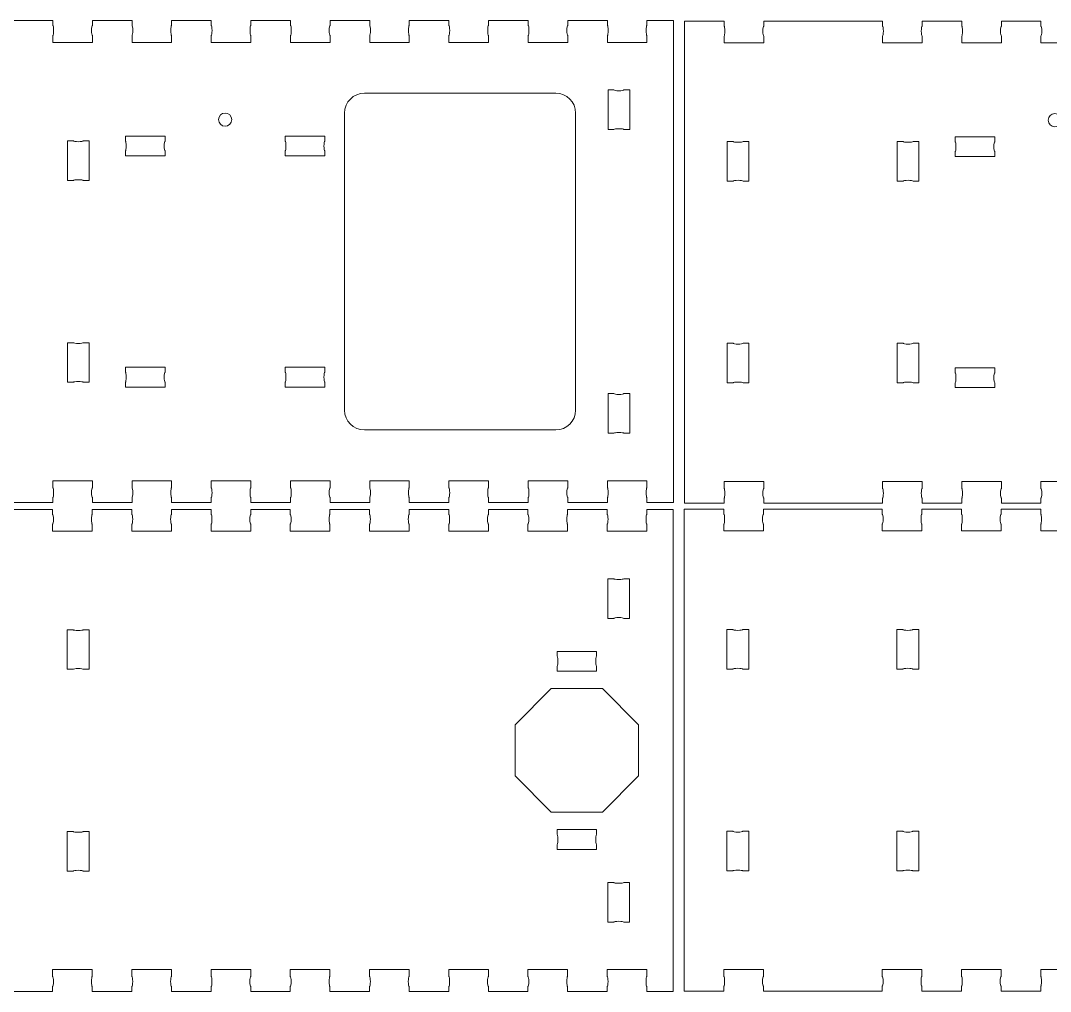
# Model space of a CAD drawing. Header units: millimetres. Extents: x 6 to 617, y 2 to 305.
# Drawn here: x 156.8 to 312.8, y 155.2 to 302.2 of the extents above; entities that cross this region are included whole.
import ezdxf

# ---------------------------------------------------------------- set-up
doc = ezdxf.new("R2010")
doc.units = ezdxf.units.MM
doc.header["$LTSCALE"] = 12.7
doc.linetypes.add('HIDDEN', pattern=[0.15, 0.1, -0.05])
doc.layers.add('Hidden', color=7, linetype='HIDDEN', lineweight=15)
doc.layers.add('Visible', color=1, linetype='Continuous', lineweight=13)

msp = doc.modelspace()

# ---------------------------------------------------------------- linework, layer by layer
at = {"layer": 'Hidden', "color": 5, "linetype": 'Continuous', "lineweight": 15}
for centre in [(187.79, 287.18), (313.47, 287.09)]:
    msp.add_circle(centre, 1, dxfattribs=at)
at = {"layer": 'Visible'}
for p, q in [((143.69, 302.18), (161.69, 302.18)), ((161.69, 301.43), (161.69, 302.18)), ((167.69, 301.43), (167.69, 302.18)), ((167.69, 302.18), (173.69, 302.18)), ((173.69, 301.43), (173.69, 302.18)), ((179.69, 301.43), (179.69, 302.18)), ((179.69, 302.18), (185.69, 302.18)), ((185.69, 301.43), (185.69, 302.18)), ((191.69, 301.43), (191.69, 302.18)), ((191.69, 302.18), (197.69, 302.18)), ((197.69, 301.43), (197.69, 302.18)), ((203.69, 301.43), (203.69, 302.18)), ((203.69, 302.18), (209.69, 302.18)), ((209.69, 301.43), (209.69, 302.18)), ((215.69, 301.43), (215.69, 302.18)), ((215.69, 302.18), (221.69, 302.18)), ((221.69, 301.43), (221.69, 302.18)), ((227.69, 301.43), (227.69, 302.18)), ((227.69, 302.18), (233.69, 302.18)), ((233.69, 301.43), (233.69, 302.18)), ((239.69, 301.43), (239.69, 302.18)), ((239.69, 302.18), (245.69, 302.18)), ((245.69, 301.43), (245.69, 302.18)), ((251.69, 301.43), (251.69, 302.18)), ((251.69, 302.18), (255.69, 302.18)), ((255.69, 229.18), (255.69, 302.18)), ((257.37, 302.09), (257.37, 229.09)), ((257.37, 302.09), (263.37, 302.09)), ((263.37, 301.34), (263.37, 302.09)), ((269.37, 301.34), (269.37, 302.09)), ((269.37, 302.09), (287.37, 302.09)), ((287.37, 301.34), (287.37, 302.09)), ((293.37, 301.34), (293.37, 302.09)), ((293.37, 302.09), (299.37, 302.09)), ((299.37, 301.34), (299.37, 302.09)), ((305.37, 301.34), (305.37, 302.09)), ((305.37, 302.09), (311.37, 302.09)), ((311.37, 301.34), (311.37, 302.09)), ((161.69, 298.88), (161.69, 299.93)), ((167.69, 298.88), (167.69, 299.93)), ((173.69, 298.88), (173.69, 299.93)), ((179.69, 298.88), (179.69, 299.93)), ((185.69, 298.88), (185.69, 299.93)), ((191.69, 298.88), (191.69, 299.93)), ((197.69, 298.88), (197.69, 299.93)), ((203.69, 298.88), (203.69, 299.93)), ((209.69, 298.88), (209.69, 299.93)), ((215.69, 298.88), (215.69, 299.93)), ((221.69, 298.88), (221.69, 299.93)), ((227.69, 298.88), (227.69, 299.93)), ((233.69, 298.88), (233.69, 299.93)), ((239.69, 298.88), (239.69, 299.93)), ((245.69, 298.88), (245.69, 299.93)), ((251.69, 298.88), (251.69, 299.93)), ((263.37, 298.79), (263.37, 299.84)), ((269.37, 298.79), (269.37, 299.84)), ((287.37, 298.79), (287.37, 299.84)), ((293.37, 298.79), (293.37, 299.84)), ((299.37, 298.79), (299.37, 299.84)), ((305.37, 298.79), (305.37, 299.84)), ((311.37, 298.79), (311.37, 299.84)), ((167.69, 298.88), (161.69, 298.88)), ((179.69, 298.88), (173.69, 298.88)), ((191.69, 298.88), (185.69, 298.88)), ((203.69, 298.88), (197.69, 298.88)), ((215.69, 298.88), (209.69, 298.88)), ((227.69, 298.88), (221.69, 298.88)), ((239.69, 298.88), (233.69, 298.88)), ((251.69, 298.88), (245.69, 298.88)), ((269.37, 298.79), (263.37, 298.79)), ((293.37, 298.79), (287.37, 298.79)), ((305.37, 298.79), (299.37, 298.79)), ((317.37, 298.79), (311.37, 298.79)), ((208.89, 291.18), (237.89, 291.18)), ((245.79, 285.68), (245.79, 291.68)), ((245.79, 291.68), (246.69, 291.68)), ((248.19, 291.68), (249.09, 291.68)), ((249.09, 285.68), (249.09, 291.68)), ((205.89, 288.18), (205.89, 243.18)), ((240.89, 288.18), (240.89, 243.18)), ((245.79, 285.68), (246.69, 285.68)), ((248.19, 285.68), (249.09, 285.68)), ((163.91, 283.96), (163.91, 277.96)), ((164.81, 283.96), (163.91, 283.96)), ((167.21, 283.96), (166.31, 283.96)), ((167.21, 283.96), (167.21, 277.96)), ((172.69, 284.68), (178.69, 284.68)), ((172.69, 284.68), (172.69, 283.93)), ((178.69, 284.68), (178.69, 283.93)), ((202.89, 284.68), (196.89, 284.68)), ((196.89, 284.68), (196.89, 283.93)), ((202.89, 284.68), (202.89, 283.93)), ((298.37, 284.59), (304.37, 284.59)), ((298.37, 284.59), (298.37, 283.84)), ((304.37, 284.59), (304.37, 283.84)), ((172.69, 282.43), (172.69, 281.68)), ((178.69, 282.43), (178.69, 281.68)), ((196.89, 282.43), (196.89, 281.68)), ((202.89, 282.43), (202.89, 281.68)), ((263.84, 283.87), (263.84, 277.87)), ((263.84, 283.87), (264.74, 283.87)), ((266.24, 283.87), (267.14, 283.87)), ((267.14, 283.87), (267.14, 277.87)), ((289.59, 283.87), (289.59, 277.87)), ((290.49, 283.87), (289.59, 283.87)), ((292.89, 283.87), (291.99, 283.87)), ((292.89, 283.87), (292.89, 277.87)), ((298.37, 282.34), (298.37, 281.59)), ((304.37, 282.34), (304.37, 281.59)), ((172.69, 281.68), (178.69, 281.68)), ((202.89, 281.68), (196.89, 281.68)), ((298.37, 281.59), (304.37, 281.59)), ((164.81, 277.96), (163.91, 277.96)), ((167.21, 277.96), (166.31, 277.96)), ((263.84, 277.87), (264.74, 277.87)), ((266.24, 277.87), (267.14, 277.87)), ((290.49, 277.87), (289.59, 277.87)), ((292.89, 277.87), (291.99, 277.87)), ((163.91, 247.4), (163.91, 253.4)), ((164.81, 253.4), (163.91, 253.4)), ((167.21, 253.4), (166.31, 253.4)), ((167.21, 247.4), (167.21, 253.4)), ((263.84, 253.31), (264.74, 253.31)), ((263.84, 247.31), (263.84, 253.31)), ((266.24, 253.31), (267.14, 253.31)), ((267.14, 247.31), (267.14, 253.31)), ((289.59, 247.31), (289.59, 253.31)), ((290.49, 253.31), (289.59, 253.31)), ((292.89, 253.31), (291.99, 253.31)), ((292.89, 247.31), (292.89, 253.31)), ((172.69, 249.68), (178.69, 249.68)), ((172.69, 248.93), (172.69, 249.68)), ((178.69, 248.93), (178.69, 249.68)), ((202.89, 249.68), (196.89, 249.68)), ((196.89, 248.93), (196.89, 249.68)), ((202.89, 248.93), (202.89, 249.68)), ((298.37, 249.59), (304.37, 249.59)), ((298.37, 248.84), (298.37, 249.59)), ((304.37, 248.84), (304.37, 249.59)), ((164.81, 247.4), (163.91, 247.4)), ((167.21, 247.4), (166.31, 247.4)), ((172.69, 246.68), (172.69, 247.43)), ((172.69, 246.68), (178.69, 246.68)), ((178.69, 246.68), (178.69, 247.43)), ((196.89, 246.68), (196.89, 247.43)), ((202.89, 246.68), (196.89, 246.68)), ((202.89, 246.68), (202.89, 247.43)), ((263.84, 247.31), (264.74, 247.31)), ((266.24, 247.31), (267.14, 247.31)), ((290.49, 247.31), (289.59, 247.31)), ((292.89, 247.31), (291.99, 247.31)), ((298.37, 246.59), (298.37, 247.34)), ((298.37, 246.59), (304.37, 246.59)), ((304.37, 246.59), (304.37, 247.34)), ((245.79, 245.68), (245.79, 239.68)), ((245.79, 245.68), (246.69, 245.68)), ((248.19, 245.68), (249.09, 245.68)), ((249.09, 245.68), (249.09, 239.68)), ((208.89, 240.18), (237.89, 240.18)), ((245.79, 239.68), (246.69, 239.68)), ((248.19, 239.68), (249.09, 239.68)), ((167.69, 232.48), (161.69, 232.48)), ((161.69, 232.48), (161.69, 231.43)), ((167.69, 232.48), (167.69, 231.43)), ((179.69, 232.48), (173.69, 232.48)), ((173.69, 232.48), (173.69, 231.43)), ((179.69, 232.48), (179.69, 231.43)), ((191.69, 232.48), (185.69, 232.48)), ((185.69, 232.48), (185.69, 231.43)), ((191.69, 232.48), (191.69, 231.43)), ((203.69, 232.48), (197.69, 232.48)), ((197.69, 232.48), (197.69, 231.43)), ((203.69, 232.48), (203.69, 231.43)), ((215.69, 232.48), (209.69, 232.48)), ((209.69, 232.48), (209.69, 231.43)), ((215.69, 232.48), (215.69, 231.43)), ((227.69, 232.48), (221.69, 232.48)), ((221.69, 232.48), (221.69, 231.43)), ((227.69, 232.48), (227.69, 231.43)), ((239.69, 232.48), (233.69, 232.48)), ((233.69, 232.48), (233.69, 231.43)), ((239.69, 232.48), (239.69, 231.43)), ((251.69, 232.48), (245.69, 232.48)), ((245.69, 232.48), (245.69, 231.43)), ((251.69, 232.48), (251.69, 231.43)), ((269.37, 232.39), (263.37, 232.39)), ((263.37, 232.39), (263.37, 231.34)), ((269.37, 232.39), (269.37, 231.34)), ((293.37, 232.39), (287.37, 232.39)), ((287.37, 232.39), (287.37, 231.34)), ((293.37, 232.39), (293.37, 231.34)), ((305.37, 232.39), (299.37, 232.39)), ((299.37, 232.39), (299.37, 231.34)), ((305.37, 232.39), (305.37, 231.34)), ((317.37, 232.39), (311.37, 232.39)), ((311.37, 232.39), (311.37, 231.34)), ((161.69, 229.93), (161.69, 229.18)), ((167.69, 229.93), (167.69, 229.18)), ((173.69, 229.93), (173.69, 229.18)), ((179.69, 229.93), (179.69, 229.18)), ((185.69, 229.93), (185.69, 229.18)), ((191.69, 229.93), (191.69, 229.18)), ((197.69, 229.93), (197.69, 229.18)), ((203.69, 229.93), (203.69, 229.18)), ((209.69, 229.93), (209.69, 229.18)), ((215.69, 229.93), (215.69, 229.18)), ((221.69, 229.93), (221.69, 229.18)), ((227.69, 229.93), (227.69, 229.18)), ((233.69, 229.93), (233.69, 229.18)), ((239.69, 229.93), (239.69, 229.18)), ((245.69, 229.93), (245.69, 229.18)), ((251.69, 229.93), (251.69, 229.18)), ((263.37, 229.84), (263.37, 229.09)), ((269.37, 229.84), (269.37, 229.09)), ((287.37, 229.84), (287.37, 229.09)), ((293.37, 229.84), (293.37, 229.09)), ((299.37, 229.84), (299.37, 229.09)), ((305.37, 229.84), (305.37, 229.09)), ((311.37, 229.84), (311.37, 229.09)), ((143.67, 228.15), (161.67, 228.15)), ((143.69, 229.18), (161.69, 229.18)), ((161.67, 227.4), (161.67, 228.15)), ((167.67, 227.4), (167.67, 228.15)), ((167.67, 228.15), (173.67, 228.15)), ((167.69, 229.18), (173.69, 229.18)), ((173.67, 227.4), (173.67, 228.15)), ((179.67, 227.4), (179.67, 228.15)), ((179.67, 228.15), (185.67, 228.15)), ((179.69, 229.18), (185.69, 229.18)), ((185.67, 227.4), (185.67, 228.15)), ((191.67, 227.4), (191.67, 228.15)), ((191.67, 228.15), (197.67, 228.15)), ((191.69, 229.18), (197.69, 229.18)), ((197.67, 227.4), (197.67, 228.15)), ((203.67, 227.4), (203.67, 228.15)), ((203.67, 228.15), (209.67, 228.15)), ((203.69, 229.18), (209.69, 229.18)), ((209.67, 227.4), (209.67, 228.15)), ((215.67, 227.4), (215.67, 228.15)), ((215.67, 228.15), (221.67, 228.15)), ((215.69, 229.18), (221.69, 229.18)), ((221.67, 227.4), (221.67, 228.15)), ((227.67, 227.4), (227.67, 228.15)), ((227.67, 228.15), (233.67, 228.15)), ((227.69, 229.18), (233.69, 229.18)), ((233.67, 227.4), (233.67, 228.15)), ((239.67, 227.4), (239.67, 228.15)), ((239.67, 228.15), (245.67, 228.15)), ((239.69, 229.18), (245.69, 229.18)), ((245.67, 227.4), (245.67, 228.15)), ((251.67, 227.4), (251.67, 228.15)), ((251.67, 228.15), (255.67, 228.15)), ((251.69, 229.18), (255.69, 229.18)), ((255.67, 155.15), (255.67, 228.15)), ((257.33, 228.18), (257.33, 155.18)), ((257.33, 228.18), (263.33, 228.18)), ((257.37, 229.09), (263.37, 229.09)), ((263.33, 227.43), (263.33, 228.18)), ((269.33, 227.43), (269.33, 228.18)), ((269.33, 228.18), (287.33, 228.18)), ((269.37, 229.09), (287.37, 229.09)), ((287.33, 227.43), (287.33, 228.18)), ((293.33, 227.43), (293.33, 228.18)), ((293.33, 228.18), (299.33, 228.18)), ((293.37, 229.09), (299.37, 229.09)), ((299.33, 227.43), (299.33, 228.18)), ((305.33, 227.43), (305.33, 228.18)), ((305.33, 228.18), (311.33, 228.18)), ((305.37, 229.09), (311.37, 229.09)), ((311.33, 227.43), (311.33, 228.18)), ((161.67, 224.85), (161.67, 225.9)), ((167.67, 224.85), (161.67, 224.85)), ((167.67, 224.85), (167.67, 225.9)), ((173.67, 224.85), (173.67, 225.9)), ((179.67, 224.85), (173.67, 224.85)), ((179.67, 224.85), (179.67, 225.9)), ((185.67, 224.85), (185.67, 225.9)), ((191.67, 224.85), (185.67, 224.85)), ((191.67, 224.85), (191.67, 225.9)), ((197.67, 224.85), (197.67, 225.9)), ((203.67, 224.85), (197.67, 224.85)), ((203.67, 224.85), (203.67, 225.9)), ((209.67, 224.85), (209.67, 225.9)), ((215.67, 224.85), (209.67, 224.85)), ((215.67, 224.85), (215.67, 225.9)), ((221.67, 224.85), (221.67, 225.9)), ((227.67, 224.85), (221.67, 224.85)), ((227.67, 224.85), (227.67, 225.9)), ((233.67, 224.85), (233.67, 225.9)), ((239.67, 224.85), (233.67, 224.85)), ((239.67, 224.85), (239.67, 225.9)), ((245.67, 224.85), (245.67, 225.9)), ((251.67, 224.85), (245.67, 224.85)), ((251.67, 224.85), (251.67, 225.9)), ((263.33, 224.88), (263.33, 225.93)), ((269.33, 224.88), (263.33, 224.88)), ((269.33, 224.88), (269.33, 225.93)), ((287.33, 224.88), (287.33, 225.93)), ((293.33, 224.88), (287.33, 224.88)), ((293.33, 224.88), (293.33, 225.93)), ((299.33, 224.88), (299.33, 225.93)), ((305.33, 224.88), (299.33, 224.88)), ((305.33, 224.88), (305.33, 225.93)), ((311.33, 224.88), (311.33, 225.93)), ((317.33, 224.88), (311.33, 224.88)), ((245.77, 211.65), (245.77, 217.65)), ((245.77, 217.65), (246.67, 217.65)), ((248.17, 217.65), (249.07, 217.65)), ((249.07, 211.65), (249.07, 217.65)), ((245.77, 211.65), (246.67, 211.65)), ((248.17, 211.65), (249.07, 211.65)), ((163.89, 209.93), (163.89, 203.93)), ((164.79, 209.93), (163.89, 209.93)), ((167.19, 209.93), (166.29, 209.93)), ((167.19, 209.93), (167.19, 203.93)), ((263.8, 209.96), (263.8, 203.96)), ((263.8, 209.96), (264.7, 209.96)), ((266.2, 209.96), (267.1, 209.96)), ((267.1, 209.96), (267.1, 203.96)), ((289.55, 209.96), (289.55, 203.96)), ((290.45, 209.96), (289.55, 209.96)), ((292.85, 209.96), (291.95, 209.96)), ((292.85, 209.96), (292.85, 203.96)), ((238.07, 206.65), (244.07, 206.65)), ((238.07, 205.9), (238.07, 206.65)), ((244.07, 205.9), (244.07, 206.65)), ((238.07, 203.65), (238.07, 204.4)), ((244.07, 203.65), (244.07, 204.4)), ((164.79, 203.93), (163.89, 203.93)), ((167.19, 203.93), (166.29, 203.93)), ((238.07, 203.65), (244.07, 203.65)), ((263.8, 203.96), (264.7, 203.96)), ((266.2, 203.96), (267.1, 203.96)), ((290.45, 203.96), (289.55, 203.96)), ((292.85, 203.96), (291.95, 203.96)), ((237.19, 201.01), (231.71, 195.53)), ((244.94, 201.01), (237.19, 201.01)), ((250.42, 195.53), (244.94, 201.01)), ((231.71, 195.53), (231.71, 187.78)), ((250.42, 187.78), (250.42, 195.53)), ((231.71, 187.78), (237.19, 182.3)), ((244.94, 182.3), (250.42, 187.78)), ((237.19, 182.3), (244.94, 182.3)), ((238.07, 179.65), (244.07, 179.65)), ((238.07, 179.65), (238.07, 178.9)), ((244.07, 179.65), (244.07, 178.9)), ((263.8, 179.4), (264.7, 179.4)), ((263.8, 173.4), (263.8, 179.4)), ((266.2, 179.4), (267.1, 179.4)), ((267.1, 173.4), (267.1, 179.4)), ((289.55, 173.4), (289.55, 179.4)), ((290.45, 179.4), (289.55, 179.4)), ((292.85, 179.4), (291.95, 179.4)), ((292.85, 173.4), (292.85, 179.4)), ((163.89, 173.37), (163.89, 179.37)), ((164.79, 179.37), (163.89, 179.37)), ((167.19, 179.37), (166.29, 179.37)), ((167.19, 173.37), (167.19, 179.37)), ((238.07, 177.4), (238.07, 176.65)), ((238.07, 176.65), (244.07, 176.65)), ((244.07, 177.4), (244.07, 176.65)), ((164.79, 173.37), (163.89, 173.37)), ((167.19, 173.37), (166.29, 173.37)), ((263.8, 173.4), (264.7, 173.4)), ((266.2, 173.4), (267.1, 173.4)), ((290.45, 173.4), (289.55, 173.4)), ((292.85, 173.4), (291.95, 173.4)), ((245.77, 171.65), (245.77, 165.65)), ((245.77, 171.65), (246.67, 171.65)), ((248.17, 171.65), (249.07, 171.65)), ((249.07, 171.65), (249.07, 165.65)), ((245.77, 165.65), (246.67, 165.65)), ((248.17, 165.65), (249.07, 165.65)), ((167.67, 158.45), (161.67, 158.45)), ((161.67, 158.45), (161.67, 157.4)), ((167.67, 158.45), (167.67, 157.4)), ((179.67, 158.45), (173.67, 158.45)), ((173.67, 158.45), (173.67, 157.4)), ((179.67, 158.45), (179.67, 157.4)), ((191.67, 158.45), (185.67, 158.45)), ((185.67, 158.45), (185.67, 157.4)), ((191.67, 158.45), (191.67, 157.4)), ((203.67, 158.45), (197.67, 158.45)), ((197.67, 158.45), (197.67, 157.4)), ((203.67, 158.45), (203.67, 157.4)), ((215.67, 158.45), (209.67, 158.45)), ((209.67, 158.45), (209.67, 157.4)), ((215.67, 158.45), (215.67, 157.4)), ((227.67, 158.45), (221.67, 158.45)), ((221.67, 158.45), (221.67, 157.4)), ((227.67, 158.45), (227.67, 157.4)), ((239.67, 158.45), (233.67, 158.45)), ((233.67, 158.45), (233.67, 157.4)), ((239.67, 158.45), (239.67, 157.4)), ((251.67, 158.45), (245.67, 158.45)), ((245.67, 158.45), (245.67, 157.4)), ((251.67, 158.45), (251.67, 157.4)), ((269.33, 158.48), (263.33, 158.48)), ((263.33, 158.48), (263.33, 157.43)), ((269.33, 158.48), (269.33, 157.43)), ((293.33, 158.48), (287.33, 158.48)), ((287.33, 158.48), (287.33, 157.43)), ((293.33, 158.48), (293.33, 157.43)), ((305.33, 158.48), (299.33, 158.48)), ((299.33, 158.48), (299.33, 157.43)), ((305.33, 158.48), (305.33, 157.43)), ((317.33, 158.48), (311.33, 158.48)), ((311.33, 158.48), (311.33, 157.43)), ((143.67, 155.15), (161.67, 155.15)), ((161.67, 155.9), (161.67, 155.15)), ((167.67, 155.9), (167.67, 155.15)), ((167.67, 155.15), (173.67, 155.15)), ((173.67, 155.9), (173.67, 155.15)), ((179.67, 155.9), (179.67, 155.15)), ((179.67, 155.15), (185.67, 155.15)), ((185.67, 155.9), (185.67, 155.15)), ((191.67, 155.9), (191.67, 155.15)), ((191.67, 155.15), (197.67, 155.15)), ((197.67, 155.9), (197.67, 155.15)), ((203.67, 155.9), (203.67, 155.15)), ((203.67, 155.15), (209.67, 155.15)), ((209.67, 155.9), (209.67, 155.15)), ((215.67, 155.9), (215.67, 155.15)), ((215.67, 155.15), (221.67, 155.15)), ((221.67, 155.9), (221.67, 155.15)), ((227.67, 155.9), (227.67, 155.15)), ((227.67, 155.15), (233.67, 155.15)), ((233.67, 155.9), (233.67, 155.15)), ((239.67, 155.9), (239.67, 155.15)), ((239.67, 155.15), (245.67, 155.15)), ((245.67, 155.9), (245.67, 155.15)), ((251.67, 155.9), (251.67, 155.15)), ((251.67, 155.15), (255.67, 155.15)), ((257.33, 155.18), (263.33, 155.18)), ((263.33, 155.93), (263.33, 155.18)), ((269.33, 155.93), (269.33, 155.18)), ((269.33, 155.18), (287.33, 155.18)), ((287.33, 155.93), (287.33, 155.18)), ((293.33, 155.93), (293.33, 155.18)), ((293.33, 155.18), (299.33, 155.18)), ((299.33, 155.93), (299.33, 155.18)), ((305.33, 155.93), (305.33, 155.18)), ((305.33, 155.18), (311.33, 155.18)), ((311.33, 155.93), (311.33, 155.18))]:
    msp.add_line(p, q, dxfattribs=at)
for centre, start, end in [((208.89, 288.18), 90, 180), ((237.89, 288.18), 0, 90), ((208.89, 243.18), 180, 270), ((237.89, 243.18), 270, 0)]:
    msp.add_arc(centre, 3, start, end, dxfattribs=at)
at = {"layer": 'Visible', "extrusion": (0, 0, -1)}
for centre, major_axis, start_param, end_param in [((161.69, 300.68), (0, -0.75), 3.141593, 6.283185), ((167.69, 300.68), (0, 0.75), 3.141593, 6.283185), ((173.69, 300.68), (0, -0.75), 3.141593, 6.283185), ((179.69, 300.68), (0, 0.75), 3.141593, 6.283185), ((185.69, 300.68), (0, -0.75), 3.141593, 6.283185), ((191.69, 300.68), (0, 0.75), 3.141593, 6.283185), ((197.69, 300.68), (0, -0.75), 3.141593, 6.283185), ((203.69, 300.68), (0, 0.75), 3.141593, 6.283185), ((209.69, 300.68), (0, -0.75), 3.141593, 6.283185), ((215.69, 300.68), (0, 0.75), 3.141593, 6.283185), ((221.69, 300.68), (0, -0.75), 3.141593, 6.283185), ((227.69, 300.68), (0, 0.75), 3.141593, 6.283185), ((233.69, 300.68), (0, -0.75), 3.141593, 6.283185), ((239.69, 300.68), (0, 0.75), 3.141593, 6.283185), ((245.69, 300.68), (0, -0.75), 3.141593, 6.283185), ((251.69, 300.68), (0, 0.75), 3.141593, 6.283185), ((263.37, 300.59), (0, -0.75), 3.141593, 6.283185), ((269.37, 300.59), (0, 0.75), 3.141593, 6.283185), ((287.37, 300.59), (0, -0.75), 3.141593, 6.283185), ((293.37, 300.59), (0, 0.75), 3.141593, 6.283185), ((299.37, 300.59), (0, -0.75), 3.141593, 6.283185), ((305.37, 300.59), (0, 0.75), 3.141593, 6.283185), ((311.37, 300.59), (0, -0.75), 3.141593, 6.283185), ((161.67, 226.65), (0, -0.75), 3.141593, 6.283185), ((167.67, 226.65), (0, 0.75), 3.141593, 6.283185), ((173.67, 226.65), (0, -0.75), 3.141593, 6.283185), ((179.67, 226.65), (0, 0.75), 3.141593, 6.283185), ((185.67, 226.65), (0, -0.75), 3.141593, 6.283185), ((191.67, 226.65), (0, 0.75), 3.141593, 6.283185), ((197.67, 226.65), (0, -0.75), 3.141593, 6.283185), ((203.67, 226.65), (0, 0.75), 3.141593, 6.283185), ((209.67, 226.65), (0, -0.75), 3.141593, 6.283185), ((215.67, 226.65), (0, 0.75), 3.141593, 6.283185), ((221.67, 226.65), (0, -0.75), 3.141593, 6.283185), ((227.67, 226.65), (0, 0.75), 3.141593, 6.283185), ((233.67, 226.65), (0, -0.75), 3.141593, 6.283185), ((239.67, 226.65), (0, 0.75), 3.141593, 6.283185), ((245.67, 226.65), (0, -0.75), 3.141593, 6.283185), ((251.67, 226.65), (0, 0.75), 3.141593, 6.283185), ((263.33, 226.68), (0, -0.75), 3.141593, 6.283185), ((269.33, 226.68), (0, 0.75), 3.141593, 6.283185), ((287.33, 226.68), (0, -0.75), 3.141593, 6.283185), ((293.33, 226.68), (0, 0.75), 3.141593, 6.283185), ((299.33, 226.68), (0, -0.75), 3.141593, 6.283185), ((305.33, 226.68), (0, 0.75), 3.141593, 6.283185), ((311.33, 226.68), (0, -0.75), 3.141593, 6.283185), ((238.07, 205.15), (0, 0.75), 0, 3.141593), ((244.07, 205.15), (0, -0.75), 0, 3.141593), ((238.07, 178.15), (0, 0.75), 0, 3.141593), ((244.07, 178.15), (0, -0.75), 0, 3.141593)]:
    msp.add_ellipse(centre, major_axis=major_axis, ratio=0.166667, start_param=start_param, end_param=end_param, dxfattribs=at)
at = {"layer": 'Visible'}
for centre, major_axis in [((247.44, 291.68), (0.75, 0)), ((247.44, 285.68), (-0.75, 0)), ((165.56, 283.96), (0.75, 0)), ((172.69, 283.18), (0, 0.75)), ((178.69, 283.18), (0, -0.75)), ((196.89, 283.18), (0, 0.75)), ((202.89, 283.18), (0, -0.75)), ((265.49, 283.87), (0.75, 0)), ((291.24, 283.87), (0.75, 0)), ((298.37, 283.09), (0, 0.75)), ((304.37, 283.09), (0, -0.75)), ((165.56, 277.96), (-0.75, 0)), ((265.49, 277.87), (-0.75, 0)), ((291.24, 277.87), (-0.75, 0)), ((165.56, 253.4), (0.75, 0)), ((265.49, 253.31), (0.75, 0)), ((291.24, 253.31), (0.75, 0)), ((172.69, 248.18), (0, 0.75)), ((178.69, 248.18), (0, -0.75)), ((196.89, 248.18), (0, 0.75)), ((202.89, 248.18), (0, -0.75)), ((298.37, 248.09), (0, 0.75)), ((304.37, 248.09), (0, -0.75)), ((165.56, 247.4), (-0.75, 0)), ((265.49, 247.31), (-0.75, 0)), ((291.24, 247.31), (-0.75, 0)), ((247.44, 245.68), (0.75, 0)), ((247.44, 239.68), (-0.75, 0)), ((161.69, 230.68), (0, 0.75)), ((167.69, 230.68), (0, -0.75)), ((173.69, 230.68), (0, 0.75)), ((179.69, 230.68), (0, -0.75)), ((185.69, 230.68), (0, 0.75)), ((191.69, 230.68), (0, -0.75)), ((197.69, 230.68), (0, 0.75)), ((203.69, 230.68), (0, -0.75)), ((209.69, 230.68), (0, 0.75)), ((215.69, 230.68), (0, -0.75)), ((221.69, 230.68), (0, 0.75)), ((227.69, 230.68), (0, -0.75)), ((233.69, 230.68), (0, 0.75)), ((239.69, 230.68), (0, -0.75)), ((245.69, 230.68), (0, 0.75)), ((251.69, 230.68), (0, -0.75)), ((263.37, 230.59), (0, 0.75)), ((269.37, 230.59), (0, -0.75)), ((287.37, 230.59), (0, 0.75)), ((293.37, 230.59), (0, -0.75)), ((299.37, 230.59), (0, 0.75)), ((305.37, 230.59), (0, -0.75)), ((311.37, 230.59), (0, 0.75)), ((247.42, 217.65), (0.75, 0)), ((247.42, 211.65), (-0.75, 0)), ((165.54, 209.93), (0.75, 0)), ((265.45, 209.96), (0.75, 0)), ((291.2, 209.96), (0.75, 0)), ((165.54, 203.93), (-0.75, 0)), ((265.45, 203.96), (-0.75, 0)), ((291.2, 203.96), (-0.75, 0)), ((265.45, 179.4), (0.75, 0)), ((291.2, 179.4), (0.75, 0)), ((165.54, 179.37), (0.75, 0)), ((165.54, 173.37), (-0.75, 0)), ((265.45, 173.4), (-0.75, 0)), ((291.2, 173.4), (-0.75, 0)), ((247.42, 171.65), (0.75, 0)), ((247.42, 165.65), (-0.75, 0)), ((161.67, 156.65), (0, 0.75)), ((167.67, 156.65), (0, -0.75)), ((173.67, 156.65), (0, 0.75)), ((179.67, 156.65), (0, -0.75)), ((185.67, 156.65), (0, 0.75)), ((191.67, 156.65), (0, -0.75)), ((197.67, 156.65), (0, 0.75)), ((203.67, 156.65), (0, -0.75)), ((209.67, 156.65), (0, 0.75)), ((215.67, 156.65), (0, -0.75)), ((221.67, 156.65), (0, 0.75)), ((227.67, 156.65), (0, -0.75)), ((233.67, 156.65), (0, 0.75)), ((239.67, 156.65), (0, -0.75)), ((245.67, 156.65), (0, 0.75)), ((251.67, 156.65), (0, -0.75)), ((263.33, 156.68), (0, 0.75)), ((269.33, 156.68), (0, -0.75)), ((287.33, 156.68), (0, 0.75)), ((293.33, 156.68), (0, -0.75)), ((299.33, 156.68), (0, 0.75)), ((305.33, 156.68), (0, -0.75)), ((311.33, 156.68), (0, 0.75))]:
    msp.add_ellipse(centre, major_axis=major_axis, ratio=0.166667, start_param=3.141593, end_param=6.283185, dxfattribs=at)

doc.saveas('drawing.dxf')
